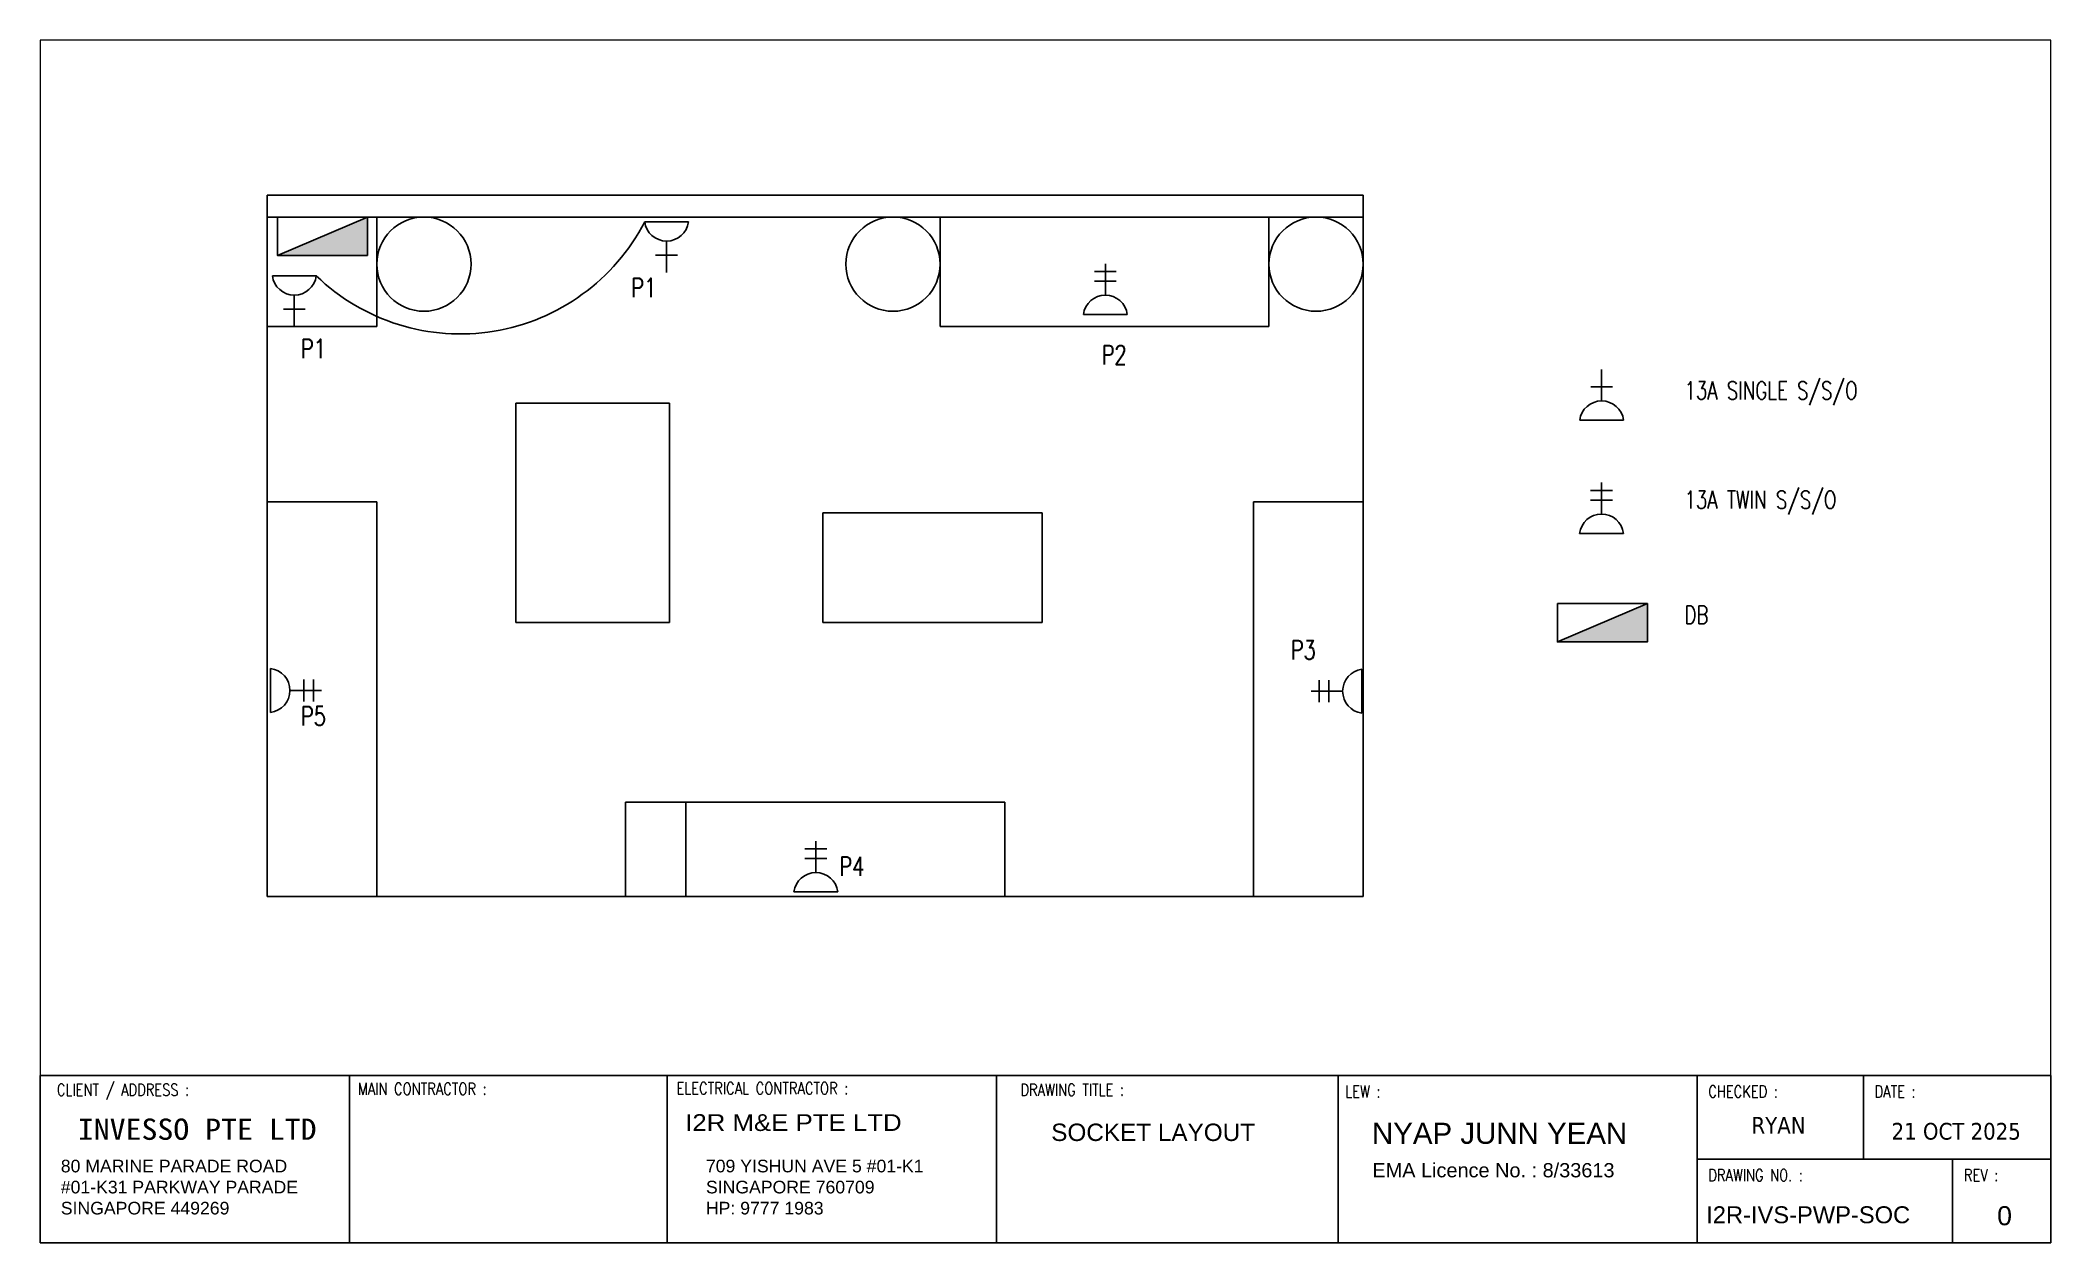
# Paper-space layout 'SOC LYT' of a CAD drawing. Header units: millimetres. Extents: x 1 to 281, y 1 to 168.
# The model-space entities are those that its viewports show. They can reach past a viewport. Long polylines and large blocks are cut down to what shows.
import ezdxf

# ---------------------------------------------------------------- set-up
doc = ezdxf.new("R2010")
doc.units = ezdxf.units.MM
doc.linetypes.add('DASHED', pattern=[19.05, 12.7, -6.35])
for name, color, linetype in [('SLD', 2, 'Continuous'), ('SLD-TXT', 7, 'Continuous'), ('TXT', 7, 'Continuous')]:
    doc.layers.add(name, color=color, linetype=linetype)
doc.styles.add('ARIAL', font='arial.ttf')
doc.styles.add('SB T5-2$0$80', font='simplex.shx', dxfattribs={"width": 0.8, "height": 2})
doc.styles.add('simplex', font='simplex.shx', dxfattribs={"width": 0.7})
doc.styles.add('SLD-TXT', font='romans.shx', dxfattribs={"width": 0.75})
doc.styles.get("Standard").update_dxf_attribs({"font": 'arial.ttf'})
doc.styles.add('TAHOMA', font='tahoma.ttf', dxfattribs={"width": 0.9})

msp = doc.modelspace()

# ---------------------------------------------------------------- hatches: boundary and pattern name
h = msp.add_hatch(color=1)
h.dxf.hatch_style = 1
h.paths.add_polyline_path([(21765.2, 9005.4), (21765.2, 9180.3), (21354.7, 9005.4)])
h = msp.add_hatch(color=1)
h.dxf.hatch_style = 1
h.paths.add_polyline_path([(27604.9, 7241.7), (27604.9, 7416.6), (27194.4, 7241.7)])

# ---------------------------------------------------------------- linework, layer by layer
for p, q in [((21308.2, 9280.3), (26308.2, 9280.3)), ((21308.2, 9180.3), (21308.2, 9280.3)), ((26308.2, 9280.3), (26308.2, 9180.3)), ((26308.2, 9180.3), (21308.2, 9180.3)), ((21308.2, 9180.3), (21308.2, 6080.3)), ((21308.2, 9180.3), (21808.2, 9180.3)), ((21808.2, 9180.3), (21808.2, 8680.3)), ((24378.2, 8680.3), (24378.2, 9180.3)), ((25878.2, 9180.3), (25878.2, 8680.3)), ((26308.2, 6080.3), (26308.2, 9180.3)), ((21808.2, 8680.3), (21308.2, 8680.3)), ((25878.2, 8680.3), (24378.2, 8680.3)), ((22443.2, 7330.3), (22443.2, 8330.3)), ((22443.2, 8330.3), (23143.2, 8330.3)), ((23143.2, 8330.3), (23143.2, 7330.3)), ((21308.2, 6080.3), (21308.2, 7880.3)), ((21308.2, 7880.3), (21808.2, 7880.3)), ((21808.2, 7880.3), (21808.2, 6080.3)), ((24843.2, 7830.3), (23843.2, 7830.3)), ((23843.2, 7830.3), (23843.2, 7330.3)), ((24843.2, 7330.3), (24843.2, 7830.3)), ((25808.2, 6080.3), (25808.2, 7880.3)), ((25808.2, 7880.3), (26308.2, 7880.3)), ((23143.2, 7330.3), (22443.2, 7330.3)), ((23843.2, 7330.3), (24843.2, 7330.3)), ((22943.2, 6080.3), (22943.2, 6510.3)), ((22943.2, 6510.3), (23218.2, 6510.3)), ((23218.2, 6510.3), (23218.2, 6080.3)), ((23218.2, 6510.3), (24673.2, 6510.3)), ((24673.2, 6510.3), (24673.2, 6080.3)), ((21308.2, 6080.3), (26308.2, 6080.3)), ((21808.2, 6080.3), (22943.2, 6080.3)), ((22943.2, 6080.3), (23218.2, 6080.3)), ((23218.2, 6080.3), (24673.2, 6080.3)), ((24673.2, 6080.3), (25808.2, 6080.3)), ((25808.2, 6080.3), (26308.2, 6080.3))]:
    msp.add_line(p, q)
at = {"color": 1}
for p, q in [((21354.7, 9005.4), (21765.2, 9180.3)), ((23230.4, 9158.6), (23030.4, 9158.6)), ((23180.4, 9006.6), (23080.4, 9006.6)), ((23130.4, 9070.3), (23130.4, 8926.7)), ((21531.8, 8912.1), (21331.8, 8912.1)), ((25182.1, 8931.5), (25082.1, 8931.5)), ((25132.1, 8823.8), (25132.1, 8967.4)), ((21431.8, 8823.8), (21431.8, 8680.3)), ((25082.1, 8887.5), (25182.1, 8887.5)), ((21481.8, 8760.1), (21381.8, 8760.1)), ((25032.1, 8735.6), (25232.1, 8735.6)), ((27396.3, 8341.3), (27396.3, 8484.9)), ((27346.3, 8405), (27446.3, 8405)), ((27296.3, 8253), (27496.3, 8253)), ((27445.8, 7932.5), (27345.8, 7932.5)), ((27395.8, 7824.8), (27395.8, 7968.4)), ((27345.8, 7888.5), (27445.8, 7888.5)), ((27295.8, 7736.5), (27495.8, 7736.5)), ((27194.4, 7241.7), (27604.9, 7416.6)), ((21323.8, 7120.1), (21323.8, 6920.1)), ((21475.8, 7070.1), (21475.8, 6970.1)), ((21519.8, 6970.1), (21519.8, 7070.1)), ((26107, 7066.6), (26107, 6966.6)), ((26150.9, 6966.6), (26150.9, 7066.6)), ((26302.9, 6916.6), (26302.9, 7116.6)), ((21412.1, 7020.1), (21555.7, 7020.1)), ((26214.6, 7016.6), (26071.1, 7016.6)), ((23811.5, 6189.1), (23811.5, 6332.7)), ((23861.5, 6296.8), (23761.5, 6296.8)), ((23761.5, 6252.8), (23861.5, 6252.8)), ((23711.5, 6100.8), (23911.5, 6100.8))]:
    msp.add_line(p, q, dxfattribs=at)
for points in [[(21354.7, 9180.3), (21765.2, 9180.3), (21765.2, 9005.4), (21354.7, 9005.4)], [(27194.4, 7416.6), (27604.9, 7416.6), (27604.9, 7241.7), (27194.4, 7241.7)]]:
    msp.add_lwpolyline(points, close=True, dxfattribs=at)
for centre in [(22023.2, 8965.3), (24163.2, 8965.3), (26093.2, 8965.3)]:
    msp.add_circle(centre, 215)
at = {"linetype": 'DASHED', "ltscale": 5}
msp.add_arc((22189.2, 9594), 947.2, 226.04786, 332.63112, dxfattribs=at)
at = {"color": 1}
for centre, start, end in [((23130.4, 9171.1), 187.12502, 352.87498), ((21431.8, 8924.6), 187.12502, 352.87498), ((25132.1, 8723.1), 7.12502, 172.87498), ((27396.3, 8240.5), 7.12502, 172.87498), ((27395.8, 7724), 7.12502, 172.87498), ((21311.3, 7020.1), 277.12502, 82.87498), ((26315.4, 7016.6), 97.12502, 262.87498), ((23811.5, 6088.3), 7.12502, 172.87498)]:
    msp.add_arc(centre, 100.8, start, end, dxfattribs=at)

# ---------------------------------------------------------------- texts
at = {"layer": 'SLD', "color": 7, "style": 'SB T5-2$0$80', "width": 0.75}
for s, p in [('P1', (22968.7, 8814.6)), ('P1', (21461.5, 8536.3)), ('P2', (25115.1, 8508)), ('P3', (25977.7, 7161.8)), ('P5', (21461.8, 6859.5)), ('P4', (23918, 6174.3))]:
    msp.add_text(s, height=86.74, dxfattribs=at).set_placement(p)
at = {"layer": 'SLD-TXT', "color": 7, "width": 1006.053, "attachment_point": 1, "style": 'SLD-TXT'}
for s, insert, char_height in [('13A SINGLE S/S/O', (27774.4, 8429.5), 81.096), ('13A TWIN S/S/O', (27774.4, 7930.9), 81.096), ('DB', (27774.4, 7405.7), 81.1)]:
    msp.add_mtext(s, dxfattribs=dict(at, insert=insert, char_height=char_height))

psp = doc.layouts.new('SOC LYT')

# ---------------------------------------------------------------- linework, layer by layer
at = {"color": 7}
for p, q in [((0.75, 23.95), (280.58, 23.95)), ((0.75, 23.95), (0.75, 0.67)), ((43.79, 23.95), (43.79, 0.67)), ((87.99, 23.95), (87.99, 0.67)), ((133.83, 23.95), (133.83, 0.67)), ((181.38, 23.95), (181.38, 0.67)), ((231.34, 23.95), (231.34, 0.67)), ((254.49, 23.95), (254.49, 12.31)), ((280.58, 23.95), (280.58, 0.67)), ((266.92, 12.31), (266.92, 0.67)), ((0.75, 0.67), (280.58, 0.67))]:
    psp.add_line(p, q, dxfattribs=at)
at = {"layer": 'TXT', "color": 7}
psp.add_line((231.34, 12.31), (280.58, 12.31), dxfattribs=at)

# ---------------------------------------------------------------- texts
at = {"color": 7, "char_height": 1.7574, "attachment_point": 1}
for s, width, insert in [('80 MARINE PARADE ROAD\\P#01-K31 PARKWAY PARADE\\PSINGAPORE 449269', 33.3805, (3.61, 12.23)), ('709 YISHUN AVE 5 #01-K1\\PSINGAPORE 760709\\PHP: 9777 1983', 33.7337, (93.4, 12.23))]:
    psp.add_mtext_dynamic_manual_height_columns(s, width=width, gutter_width=8.79, heights=[0], dxfattribs=dict(at, insert=insert))
at = {"layer": 'TXT', "color": 7, "style": 'simplex', "width": 0.8}
for s, height, p in [('CLIENT / ADDRESS :', 1.6628, (3.06, 21.14)), ('MAIN CONTRACTOR :', 1.665, (44.96, 21.26)), ('ELECTRICAL CONTRACTOR :', 1.665, (89.3, 21.34)), ('DRAWING TITLE :', 1.6628, (137.17, 21.14)), ('LEW :', 1.663, (182.38, 20.89)), ('CHECKED :', 1.663, (232.91, 20.89)), ('DATE :', 1.663, (256.06, 20.89)), ('DRAWING NO. :', 1.6628, (232.91, 9.25)), ('REV :', 1.663, (268.49, 9.25))]:
    psp.add_text(s, height=height, dxfattribs=at).set_placement(p)
at = {"layer": 'TXT', "color": 7}
for s, height, style, p in [('NYAP JUNN YEAN', 2.9341, 'ARIAL', (186.1, 14.44)), ('RYAN', 2.328, 'TAHOMA', (238.92, 15.86)), ('21 OCT 2025', 2.328, 'TAHOMA', (258.42, 15.03)), ('EMA Licence No. : 8/33613', 1.9816, 'ARIAL', (186.16, 9.78)), ('I2R-IVS-PWP-SOC', 2.3598, 'ARIAL', (232.62, 3.39)), ('0', 2.66, 'ARIAL', (273.11, 3.11))]:
    psp.add_text(s, height=height, dxfattribs=dict(at, style=style)).set_placement(p)
at = {"layer": 'TXT', "color": 7, "attachment_point": 1, "style": 'ARIAL'}
for s, insert, char_height, width in [('\\pxqc;{\\fSimSun|b0|i0|c0|p54;\\W1.1;INVESSO PTE LTD}', (-6.56, 17.96), 2.9596, 58.308), ('{\\W1.1;I2R M&E PTE LTD}', (90.51, 18.57), 2.3372, 41.7322)]:
    psp.add_mtext(s, dxfattribs=dict(at, insert=insert, char_height=char_height, width=width))
at = {"layer": 'TXT', "color": 7, "insert": (131.11, 17.26), "char_height": 2.4205, "width": 49.0692, "attachment_point": 1, "line_spacing_factor": 0.975, "style": 'ARIAL'}
psp.add_mtext('\\pxqc;SOCKET LAYOUT', dxfattribs=at)

# ---------------------------------------------------------------- viewports
at = {"layer": '0'}
psp.add_viewport(center=(140.66, 96.01), size=(279.83, 144.1146), view_center_point=(24858.93, 7625.19), view_height=4724.0321, dxfattribs=at)

doc.saveas('drawing.dxf')
